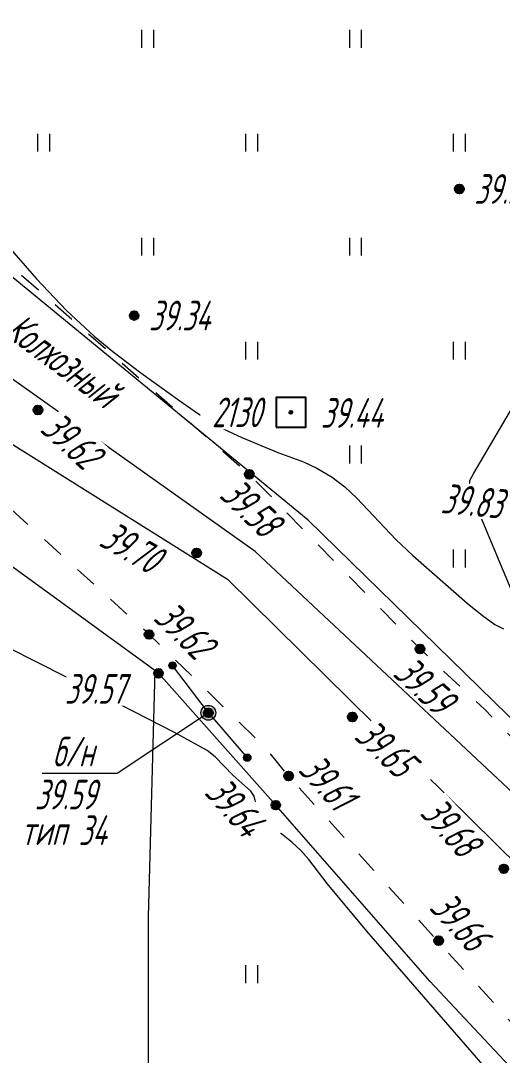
# Model space of a CAD drawing. Extents: x 2208637 to 2213412, y 575334 to 577367.
# Drawn here: x 2211082.22 to 2211098.44, y 576426.56 to 576461.41 of the extents above; entities that cross this region are included whole.
import ezdxf
from ezdxf.enums import TextEntityAlignment as Align

# ---------------------------------------------------------------- set-up
doc = ezdxf.new("R2010")
doc.units = 0
doc.header["$LTSCALE"] = 0.5
doc.linetypes.add('500_189_3_2', pattern=[3, 1.5, -1.5])
doc.layers.get('0').update_dxf_attribs({"lineweight": 25})
for name, color, linetype, lineweight in [('ИИ_ГЕОПУНКТ', 7, 'Continuous', 25), ('ИИ_ГОРИЗОНТАЛИ_ОСН', 32, 'Continuous', 15), ('ИИ_ДОРОГИ_АД', 7, 'Continuous', 25), ('ИИ_КАБЕЛЯ_СВЯЗИ', 212, 'Continuous', 25), ('ИИ_ЛЭП_НН', 7, 'Continuous', 25), ('ИИ_ОГРАДЫ', 7, 'Continuous', 25), ('ИИ_ОТМЕТКИ', 7, 'Continuous', 25), ('ИИ_УГОДЬЯ', 7, 'Continuous', 25)]:
    doc.layers.add(name, color=color, linetype=linetype, lineweight=lineweight)
doc.styles.add('BM431', font='', dxfattribs={"height": 1})
doc.styles.add('D431', font='', dxfattribs={"height": 1})
doc.styles.add('GOST 2.304', font='cs_gost2304.shx', dxfattribs={"width": 0.8, "oblique": 15})
doc.styles.get('BM431').set_extended_font_data('bm431', italic=True)
doc.styles.get('D431').set_extended_font_data('D431', italic=True)
doc.linetypes.add('2000_474_1_3', pattern='A,3,-0.5,[37,Topography.shx,S=1,R=0,X=0,Y=0],-0.5', length=4)
doc.linetypes.add('2000_475_1', pattern='A,3,[1,Topography.shx,S=0.5,R=90,X=0,Y=0],0', length=3)
doc.linetypes.add('500_132_1', pattern='A,4,[3,Topography.shx,S=2.5,R=0,X=0,Y=0],4,-2', length=10)

# ---------------------------------------------------------------- blocks, each defined once
blk = doc.blocks.new('*U62')
at = {"linetype": 'Continuous', "lineweight": -2}
h = blk.add_hatch(color=0, dxfattribs=at)
h.dxf.hatch_style = 1
edge = h.paths.add_edge_path()
edge.add_arc((4, 0), 0.25, 0, 360)
at = {"color": 0, "linetype": 'Continuous', "lineweight": -2}
blk.add_lwpolyline([(0, 0), (4, 0)], dxfattribs=at)
blk.add_circle((4, 0), 0.25, dxfattribs=at)
blk = doc.blocks.new('500_401')
at = {"color": 0, "linetype": 'Continuous', "lineweight": -2}
for points in [[(-0.4, 0), (-0.4, 1.2)], [(0.4, 0), (0.4, 1.2)]]:
    blk.add_lwpolyline(points, dxfattribs=at)
blk = doc.blocks.new('500_330_1')
at = {"linetype": 'Continuous', "lineweight": -2}
h = blk.add_hatch(color=0, dxfattribs=at)
h.dxf.hatch_style = 1
edge = h.paths.add_edge_path()
edge.add_arc((0, 0), 0.3, 0, 360)
at = {"color": 0, "linetype": 'Continuous', "lineweight": -2}
blk.add_circle((0, 0), 0.3, dxfattribs=at)
at = {"color": 0, "linetype": 'Continuous', "lineweight": -2, "style": 'GOST 2.304', "flags": 1}
for tag, p in [('Номер', (-1, -1)), ('Номер_рабочей_станции', (-1, -3.5))]:
    blk.add_attdef(tag, text='', height=2, dxfattribs=at).set_placement(p, align=Align.RIGHT)
at = {"color": 0, "linetype": 'Continuous', "lineweight": -2, "style": 'GOST 2.304'}
blk.add_attdef('Высота', (1, -1), '', height=2, dxfattribs=at)
at = {"color": 0, "linetype": 'Continuous', "lineweight": -2, "style": 'GOST 2.304', "flags": 1}
blk.add_attdef('Код', (0, -3.5), '', height=2, dxfattribs=at)
blk = doc.blocks.new('*U57')
at = {"linetype": 'Continuous', "lineweight": -2, "true_color": 0xffffff}
h = blk.add_hatch(color=7, dxfattribs=at)
h.dxf.hatch_style = 1
edge = h.paths.add_edge_path()
edge.add_arc((0, 0), 0.5, 0, 360)
at = {"linetype": 'Continuous', "lineweight": -2}
h = blk.add_hatch(color=0, dxfattribs=at)
edge = h.paths.add_edge_path()
edge.add_arc((0, 0), 0.1, 0, 360)
at = {"color": 0, "linetype": 'Continuous', "lineweight": -2}
for radius in [0.5, 0.1]:
    blk.add_circle((0, 0), radius, dxfattribs=at)
for tag, p, style in [('Номер', (0, -3), 'D431'), ('Тип', (0, -5.5), 'D431'), ('Высота', (0, -8), 'D431'), ('Пояснительная_надпись', (0, -10.5), 'BM431')]:
    blk.add_attdef(tag, p, '', height=2, dxfattribs=dict(at, style=style))
blk = doc.blocks.new('*U68')
at = {"color": 0, "linetype": 'Continuous', "lineweight": -2, "style": 'GOST 2.304', "oblique": 15, "width": 0.8}
blk.add_attdef('Номер_пункта', text='', height=2, dxfattribs=at).set_placement((-2, -1), align=Align.RIGHT)
at = {"color": 0, "linetype": 'Continuous', "lineweight": -2, "style": 'GOST 2.304', "oblique": 15, "width": 0.8, "flags": 1}
blk.add_attdef('Код', (0, -5.5), '', height=2, dxfattribs=at)
at = {"color": 0, "linetype": 'Continuous', "lineweight": -2}
blk.add_wipeout([(-1, 1), (1, 1), (1, -1), (-1, -1)], dxfattribs=at)
at = {"linetype": 'Continuous', "lineweight": -2}
h = blk.add_hatch(color=0, dxfattribs=at)
edge = h.paths.add_edge_path()
edge.add_arc((0, 0), 0.1, 0, 360)
at = {"color": 0, "linetype": 'Continuous', "lineweight": -2}
blk.add_lwpolyline([(-1, -1), (1, -1), (1, 1), (-1, 1)], close=True, dxfattribs=at)
blk.add_circle((0, 0), 0.1, dxfattribs=at)
at = {"color": 0, "linetype": 'Continuous', "lineweight": -2, "style": 'GOST 2.304', "oblique": 15, "width": 0.8}
for tag, p in [('Отметка_центра', (7, 0.7)), ('Отметка_земли', (7, -2.7))]:
    blk.add_attdef(tag, text='', height=2, dxfattribs=at).set_placement(p, align=Align.CENTER)

msp = doc.modelspace()

# ---------------------------------------------------------------- linework, layer by layer
at = {"layer": 'ИИ_ГОРИЗОНТАЛИ_ОСН', "elevation": 39.5, "flags": 128}
for points in [[(2211081.6, 576454.035), (2211082.75, 576452.719), (2211083.762, 576451.654), (2211084.688, 576450.782), (2211085.318, 576450.271), (2211086.265, 576449.553), (2211087.573, 576448.603), (2211088.176, 576448.187), (2211088.643, 576447.889), (2211089.04, 576447.668), (2211089.669, 576447.378), (2211090.877, 576446.868), (2211091.739, 576446.555), (2211092.196, 576446.343), (2211092.705, 576446.037), (2211093.134, 576445.706), (2211093.534, 576445.328), (2211094.854, 576443.935), (2211095.431, 576443.394), (2211097.259, 576441.79), (2211097.769, 576441.376), (2211098.186, 576441.079), (2211098.483, 576440.932)], [(2211098.791, 576442.116), (2211097.481, 576445.26), (2211097.367, 576445.56), (2211097.332, 576445.744), (2211097.351, 576445.924), (2211097.478, 576446.172), (2211098.909, 576448.601)], [(2211098.091, 576425.896), (2211093.882, 576430.744), (2211092.541, 576432.35), (2211091.924, 576433.163), (2211091.658, 576433.458), (2211091.349, 576433.741), (2211090.339, 576434.547), (2211090.18, 576434.717), (2211090.126, 576434.914), (2211090.131, 576435.097), (2211090.081, 576435.298), (2211089.964, 576435.457), (2211089.362, 576436), (2211088.772, 576436.615), (2211088.502, 576436.829), (2211087.393, 576437.432), (2211083.778, 576439.288), (2211078.839, 576441.779)]]:
    msp.add_lwpolyline(points, dxfattribs=at)
at = {"layer": 'ИИ_ДОРОГИ_АД', "color": 7, "linetype": '500_189_3_2', "lineweight": 20, "flags": 128}
for points in [[(2211011.537, 576531.786), (2211011.609, 576531.723), (2211014.297, 576529.374), (2211021.462, 576521.484), (2211027.841, 576514.333), (2211031.104, 576509.84), (2211037.754, 576500.681), (2211039.166, 576498.795), (2211042.274, 576494.644), (2211045.979, 576488.976), (2211047.253, 576487.027), (2211054.045, 576478.936), (2211055.603, 576477.078), (2211064.335, 576467.711), (2211074.19, 576459.369), (2211078.262, 576456.089), (2211081.616, 576453.388), (2211089.915, 576446.134), (2211095.67, 576440.25), (2211097.851, 576438.207), (2211100.795, 576435.138), (2211102.939, 576432.903)], [(2211114.072, 576408.484), (2211109.69, 576415), (2211109.202, 576415.599), (2211105.36, 576420.134), (2211102.492, 576423.52), (2211091.24, 576435.97), (2211090.475, 576436.912), (2211086.542, 576440.738), (2211086.431, 576440.846), (2211077.628, 576448.819), (2211074.406, 576451.439)]]:
    msp.add_lwpolyline(points, dxfattribs=at)
at = {"layer": 'ИИ_КАБЕЛЯ_СВЯЗИ', "linetype": '500_132_1', "lineweight": 20, "flags": 128}
for points, elevation in [([(2211122.522, 576400.363), (2211118.072, 576407.323), (2211104.673, 576429.893), (2211090.113, 576443.534), (2211060.374, 576464.655), (2211045.654, 576479.785), (2211029.635, 576505.835), (2211018.566, 576521.776), (2211012.266, 576534.276), (2211011.455, 576538.519), (2211005.857, 576567.016), (2210995.538, 576592.636), (2210994.338, 576612.677), (2211006.398, 576609.606), (2211012.198, 576606.716)], -0.758), ([(2211125.812, 576402.713), (2211105.833, 576430.983), (2211091.9, 576444.591), (2211073.714, 576459.524), (2211062.324, 576470.285), (2211049.564, 576484.255), (2211020.496, 576522.676), (2211012.186, 576534.466), (2211008.356, 576543.026), (2211002.78, 576566.844), (2210997.807, 576584.706), (2210995.318, 576591.766), (2211003.898, 576599.476), (2211009.398, 576605.256), (2211011.388, 576605.076)], -0.759), ([(2211054.543, 576446.525), (2211058.504, 576454.365), (2211060.414, 576457.625), (2211061.4, 576458.137), (2211065.634, 576457.364), (2211089.183, 576442.604), (2211103.123, 576428.843), (2211119.972, 576399.713)], -0.715)]:
    msp.add_lwpolyline(points, dxfattribs=dict(at, elevation=elevation))
at = {"layer": 'ИИ_ЛЭП_НН', "lineweight": 20, "elevation": 39.59, "flags": 128}
msp.add_lwpolyline([(2211088.54, 576438.1), (2211085.465, 576436.052), (2211082.938, 576436.052)], dxfattribs=at)
at = {"layer": 'ИИ_ОГРАДЫ', "linetype": '2000_475_1', "lineweight": 20, "flags": 128}
for points in [[(2211086.735, 576439.528), (2211079.18, 576445.01), (2211078.809, 576445.278), (2211064.37, 576455.71), (2211061.76, 576456.111)], [(2211086.735, 576439.528), (2211086.511, 576431.232), (2211086.511, 576425.085), (2211086.107, 576418.158), (2211086.015, 576416.864), (2211085.946, 576415.901)]]:
    msp.add_lwpolyline(points, dxfattribs=at)
at = {"layer": 'ИИ_ОГРАДЫ', "linetype": '2000_474_1_3', "lineweight": 20, "flags": 128}
msp.add_lwpolyline([(2211118.8, 576398.273), (2211109.48, 576413.48), (2211107.117, 576416.599), (2211099.84, 576424.96), (2211096, 576429.061), (2211090.81, 576434.99), (2211086.86, 576439.43), (2211086.735, 576439.528)], dxfattribs=at)

# ---------------------------------------------------------------- block references
at = {"layer": 'ИИ_КАБЕЛЯ_СВЯЗИ', "color": 7, "lineweight": 20, "xscale": 0.5, "yscale": 0.5, "zscale": 0.5}
for rotation in [127.1402531078029, 310.8929660509892]:
    msp.add_blockref('*U62', (2211088.54, 576438.1, 39.59), dxfattribs=dict(at, rotation=rotation))
at = {"layer": 'ИИ_УГОДЬЯ', "lineweight": 20, "xscale": 0.5, "yscale": 0.5, "zscale": 0.5}
for p in [(2211086.5, 576460.5), (2211093.5, 576460.5), (2211083, 576457), (2211090, 576457), (2211097, 576457), (2211086.5, 576453.5), (2211093.5, 576453.5), (2211090, 576450), (2211097, 576450), (2211093.5, 576446.5), (2211097, 576443), (2211090, 576429)]:
    msp.add_blockref('500_401', p, dxfattribs=at)

# ---------------------------------------------------------------- next in the draw order: wipeouts: each hides what was drawn before it
at = {"lineweight": 0}
for points, layer in [([(2211088.27, 576447.65), (2211090.658, 576447.65), (2211090.658, 576448.867), (2211088.27, 576448.867)], 'ИИ_ГЕОПУНКТ'), ([(2211092.037, 576447.63), (2211094.764, 576447.63), (2211094.764, 576448.77), (2211092.037, 576448.77)], 'ИИ_ГЕОПУНКТ'), ([(2211080.375, 576451.669), (2211086.514, 576447.142), (2211087.191, 576448.06), (2211081.051, 576452.587)], 'ИИ_ДОРОГИ_АД'), ([(2211083.347, 576436.223), (2211085.187, 576436.223), (2211085.187, 576437.363), (2211083.347, 576437.363)], 'ИИ_ЛЭП_НН'), ([(2211082.281, 576433.576), (2211085.788, 576433.576), (2211085.788, 576434.716), (2211082.281, 576434.716)], 'ИИ_ЛЭП_НН'), ([(2211097.545, 576455.173), (2211100.353, 576455.173), (2211100.353, 576456.313), (2211097.545, 576456.313)], 'ИИ_ОТМЕТКИ'), ([(2211088.863, 576445.298), (2211090.875, 576443.34), (2211091.67, 576444.157), (2211089.657, 576446.115)], 'ИИ_ОТМЕТКИ'), ([(2211096.392, 576444.757), (2211099.187, 576444.486), (2211099.297, 576445.621), (2211096.502, 576445.892)], 'ИИ_ОТМЕТКИ'), ([(2211084.823, 576443.667), (2211087.272, 576442.253), (2211087.842, 576443.241), (2211085.393, 576444.655)], 'ИИ_ОТМЕТКИ'), ([(2211086.638, 576441.16), (2211088.667, 576439.185), (2211089.516, 576440.058), (2211087.487, 576442.032)], 'ИИ_ОТМЕТКИ'), ([(2211091.516, 576436.064), (2211093.291, 576434.1), (2211094.18, 576434.903), (2211092.404, 576436.867)], 'ИИ_ОТМЕТКИ'), ([(2211088.354, 576435.304), (2211090.111, 576433.298), (2211091.012, 576434.087), (2211089.256, 576436.093)], 'ИИ_ОТМЕТКИ'), ([(2211095.611, 576434.609), (2211097.494, 576432.526), (2211098.383, 576433.33), (2211096.5, 576435.413)], 'ИИ_ОТМЕТКИ'), ([(2211095.93, 576431.423), (2211097.759, 576429.399), (2211098.648, 576430.203), (2211096.819, 576432.226)], 'ИИ_ОТМЕТКИ'), ([(2211079.937, 576429.629), (2211082.765, 576429.629), (2211082.765, 576430.769), (2211079.937, 576430.769)], 'ИИ_ОТМЕТКИ')]:
    msp.add_wipeout(points, dxfattribs=at).dxf.layer = layer

# ---------------------------------------------------------------- next in the draw order: block references
at = {"layer": 'ИИ_ГЕОПУНКТ'}
ref = msp.add_blockref('*U68', (2211091.32, 576448.22, 39.438), dxfattribs=dict(at, xscale=0.5, yscale=0.5, zscale=0.5))
ref.add_attrib('Номер_пункта', '2130', dxfattribs={"layer": '0', "color": 0, "linetype": 'Continuous', "lineweight": -2, "height": 1, "style": 'GOST 2.304', "oblique": 15, "width": 0.8}).set_placement((2211090.32, 576447.72, 39.438), align=Align.RIGHT)
ref.add_attrib('Отметка_земли', '39.44', dxfattribs={"layer": '0', "color": 0, "linetype": 'Continuous', "lineweight": -2, "height": 1, "style": 'GOST 2.304', "oblique": 15, "width": 0.8}).set_placement((2211093.367, 576447.7, 37.466), align=Align.CENTER)
at = {"layer": 'ИИ_ОТМЕТКИ'}
ref = msp.add_blockref('500_330_1', (2211096.995, 576455.743, 39.326), dxfattribs=dict(at, xscale=0.5, yscale=0.5, zscale=0.5))
ref.add_attrib('Высота', '39.33', (2211097.495, 576455.243, -26.218), dxfattribs={"layer": '0', "color": 0, "linetype": 'Continuous', "lineweight": -2, "height": 1, "style": 'GOST 2.304', "oblique": 15, "width": 0.8})
ref = msp.add_blockref('500_330_1', (2211089.915, 576446.134, 39.578), dxfattribs=dict(at, xscale=0.5, yscale=0.5, zscale=0.5, rotation=315.7908859730502))
ref.add_attrib('Высота', '39.58', (2211088.875, 576445.383), dxfattribs={"layer": '0', "color": 0, "linetype": 'Continuous', "lineweight": -2, "height": 1, "rotation": 315.7909, "style": 'GOST 2.304', "oblique": 15, "width": 0.8})
ref = msp.add_blockref('500_330_1', (2211099.588, 576444.533, 39.832), dxfattribs=dict(at, xscale=0.5, yscale=0.5, zscale=0.5, rotation=354.4560589656047))
ref.add_attrib('Высота', '39.83', (2211096.349, 576444.832), dxfattribs={"layer": '0', "color": 0, "linetype": 'Continuous', "lineweight": -2, "height": 1, "rotation": 354.4561, "style": 'GOST 2.304', "oblique": 15, "width": 0.8})
ref = msp.add_blockref('500_330_1', (2211088.142, 576443.485, 39.696), dxfattribs=dict(at, xscale=0.5, yscale=0.5, zscale=0.5, rotation=329.9999999999999))
ref.add_attrib('Высота', '39.70', (2211084.815, 576443.753, 39.536), dxfattribs={"layer": '0', "color": 0, "linetype": 'Continuous', "lineweight": -2, "height": 1, "rotation": 330, "style": 'GOST 2.304', "oblique": 15, "width": 0.8})
ref = msp.add_blockref('500_330_1', (2211086.542, 576440.738, 39.618), dxfattribs=dict(at, xscale=0.5, yscale=0.5, zscale=0.5, rotation=315.7908859730502))
ref.add_attrib('Высота', '39.62', (2211086.651, 576441.245), dxfattribs={"layer": '0', "color": 0, "linetype": 'Continuous', "lineweight": -2, "height": 1, "rotation": 315.7909, "style": 'GOST 2.304', "oblique": 15, "width": 0.8})
ref = msp.add_blockref('500_330_1', (2211090.81, 576434.99, 39.64), dxfattribs=dict(at, xscale=0.5, yscale=0.5, zscale=0.5, rotation=311.19728804266))
ref.add_attrib('Высота', '39.64', (2211088.374, 576435.388), dxfattribs={"layer": '0', "color": 0, "linetype": 'Continuous', "lineweight": -2, "height": 1, "rotation": 311.1973, "style": 'GOST 2.304', "oblique": 15, "width": 0.8})
ref = msp.add_blockref('500_330_1', (2211096.293, 576430.428, 39.659), dxfattribs=dict(at, xscale=0.5, yscale=0.5, zscale=0.5, rotation=312.1075559170458))
ref.add_attrib('Высота', '39.66', (2211095.949, 576431.507), dxfattribs={"layer": '0', "color": 0, "linetype": 'Continuous', "lineweight": -2, "height": 1, "rotation": 312.1076, "style": 'GOST 2.304', "oblique": 15, "width": 0.8})

# ---------------------------------------------------------------- next in the draw order: wipeouts: each hides what was drawn before it
at = {"lineweight": 0}
for points in [[(2211086.59, 576450.91), (2211089.257, 576450.91), (2211089.257, 576452.05), (2211086.59, 576452.05)], [(2211082.825, 576447.508), (2211084.924, 576445.608), (2211085.741, 576446.51), (2211083.642, 576448.411)], [(2211083.752, 576438.336), (2211086.58, 576438.336), (2211086.58, 576439.476), (2211083.752, 576439.476)], [(2211093.402, 576437.168), (2211095.451, 576435.248), (2211096.27, 576436.122), (2211094.221, 576438.042)], [(2211082.743, 576434.778), (2211085.551, 576434.778), (2211085.551, 576435.918), (2211082.743, 576435.918)]]:
    msp.add_wipeout(points, dxfattribs=at).dxf.layer = 'ИИ_ОТМЕТКИ'

# ---------------------------------------------------------------- next in the draw order: block references
at = {"layer": 'ИИ_ЛЭП_НН', "lineweight": 20, "ltscale": 0.5}
ref = msp.add_blockref('*U57', (2211088.54, 576438.1, 39.59), dxfattribs=dict(at, xscale=0.5, yscale=0.5, zscale=0.5))
ref.add_attrib('Номер', 'б/н', (2211083.29, 576436.293), dxfattribs={"layer": '0', "color": 0, "linetype": 'Continuous', "lineweight": -2, "height": 1, "style": 'GOST 2.304', "oblique": 15, "width": 0.8})
ref.add_attrib('Тип', 'тип 34', (2211082.231, 576433.646, 39.59), dxfattribs={"layer": '0', "color": 0, "linetype": 'Continuous', "lineweight": -2, "height": 1, "style": 'GOST 2.304', "oblique": 15, "width": 0.8})
at = {"layer": 'ИИ_ОТМЕТКИ'}
ref = msp.add_blockref('500_330_1', (2211086.04, 576451.48, 39.34), dxfattribs=dict(at, xscale=0.5, yscale=0.5, zscale=0.5))
ref.add_attrib('Высота', '39.34', (2211086.54, 576450.98, 39.34), dxfattribs={"layer": '0', "color": 0, "linetype": 'Continuous', "lineweight": -2, "height": 1, "style": 'GOST 2.304', "oblique": 15, "width": 0.8})
ref = msp.add_blockref('500_330_1', (2211082.8, 576448.3, 39.62), dxfattribs=dict(at, xscale=0.4999999999999999, yscale=0.4999999999999999, zscale=0.4999999999999999, rotation=317.8324388363635))
ref.add_attrib('Высота', '39.62', (2211082.835, 576447.594, 39.62), dxfattribs={"layer": '0', "color": 0, "linetype": 'Continuous', "lineweight": -2, "height": 1, "rotation": 317.8324, "style": 'GOST 2.304', "oblique": 15, "width": 0.8})
ref = msp.add_blockref('500_330_1', (2211086.86, 576439.43, 39.57), dxfattribs=dict(at, xscale=0.5, yscale=0.5, zscale=0.5))
ref.add_attrib('Высота', '39.57', (2211083.702, 576438.406), dxfattribs={"layer": '0', "color": 0, "linetype": 'Continuous', "lineweight": -2, "height": 1, "style": 'GOST 2.304', "oblique": 15, "width": 0.8})
ref = msp.add_blockref('500_330_1', (2211088.54, 576438.1, 39.59), dxfattribs=dict(at, xscale=0.5, yscale=0.5, zscale=0.5))
ref.add_attrib('Высота', '39.59', (2211082.693, 576434.848), dxfattribs={"layer": '0', "color": 0, "linetype": 'Continuous', "lineweight": -2, "height": 1, "style": 'GOST 2.304', "oblique": 15, "width": 0.8})
ref = msp.add_blockref('500_330_1', (2211091.24, 576435.97, 39.61), dxfattribs=dict(at, xscale=0.5, yscale=0.5, zscale=0.5, rotation=312.1075559170458))
ref.add_attrib('Высота', '39.61', (2211091.534, 576436.148), dxfattribs={"layer": '0', "color": 0, "linetype": 'Continuous', "lineweight": -2, "height": 1, "rotation": 312.1076, "style": 'GOST 2.304', "oblique": 15, "width": 0.8})
ref = msp.add_blockref('500_330_1', (2211098.491, 576432.846, 39.676), dxfattribs=dict(at, xscale=0.5, yscale=0.5, zscale=0.5, rotation=312.1075559170458))
ref.add_attrib('Высота', '39.68', (2211095.63, 576434.694), dxfattribs={"layer": '0', "color": 0, "linetype": 'Continuous', "lineweight": -2, "height": 1, "rotation": 312.1076, "style": 'GOST 2.304', "oblique": 15, "width": 0.8})

# ---------------------------------------------------------------- next in the draw order: texts
at = {"layer": 'ИИ_ДОРОГИ_АД', "ltscale": 0.5, "style": 'GOST 2.304', "oblique": 15, "width": 0.8}
msp.add_text('пер.Колхозный', height=1, rotation=323.5936, dxfattribs=at).set_placement((2211080.376, 576451.755, -87.535))

# ---------------------------------------------------------------- next in the draw order: wipeouts: each hides what was drawn before it
at = {"lineweight": 0}
msp.add_wipeout([(2211094.708, 576439.287), (2211096.757, 576437.367), (2211097.536, 576438.199), (2211095.487, 576440.119)], dxfattribs=at).dxf.layer = 'ИИ_ОТМЕТКИ'

# ---------------------------------------------------------------- next in the draw order: block references
at = {"layer": 'ИИ_ОТМЕТКИ'}
ref = msp.add_blockref('500_330_1', (2211095.67, 576440.25, 39.59), dxfattribs=dict(at, xscale=0.5, yscale=0.5, zscale=0.5, rotation=316.8623448354728))
ref.add_attrib('Высота', '39.59', (2211094.719, 576439.372), dxfattribs={"layer": '0', "color": 0, "linetype": 'Continuous', "lineweight": -2, "height": 1, "rotation": 316.8623, "style": 'GOST 2.304', "oblique": 15, "width": 0.8})
ref = msp.add_blockref('500_330_1', (2211093.39, 576437.96, 39.65), dxfattribs=dict(at, xscale=0.5, yscale=0.5, zscale=0.5, rotation=316.8623448354728))
ref.add_attrib('Высота', '39.65', (2211093.413, 576437.253, 39.65), dxfattribs={"layer": '0', "color": 0, "linetype": 'Continuous', "lineweight": -2, "height": 1, "rotation": 316.8623, "style": 'GOST 2.304', "oblique": 15, "width": 0.8})

doc.saveas('drawing.dxf')
